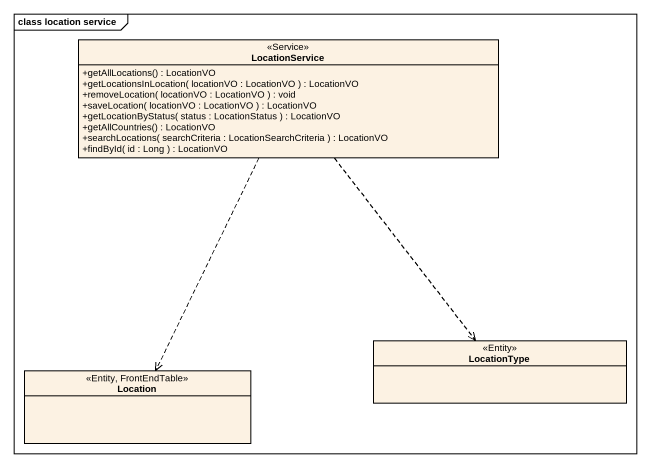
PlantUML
@startuml
mainframe class location service
hide circle
hide empty members
skinparam classAttributeIconSize 0
class LocationService <<Service>> {
  +getAllLocations() : LocationVO
  +getLocationsInLocation( locationVO : LocationVO ) : LocationVO
  +removeLocation( locationVO : LocationVO ) : void
  +saveLocation( locationVO : LocationVO ) : LocationVO
  +getLocationByStatus( status : LocationStatus ) : LocationVO
  +getAllCountries() : LocationVO
  +searchLocations( searchCriteria : LocationSearchCriteria ) : LocationVO
  +findById( id : Long ) : LocationVO
}
class LocationType <<Entity>>
class Location <<Entity, FrontEndTable>>
LocationService ..> LocationType
LocationService ..> Location
@enduml
